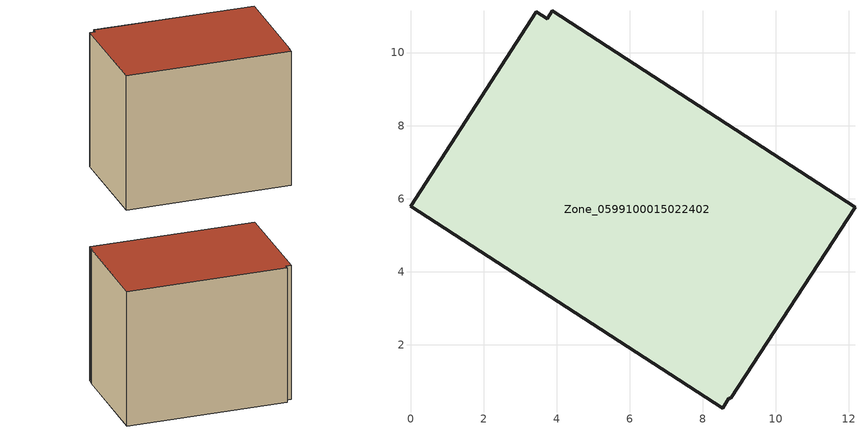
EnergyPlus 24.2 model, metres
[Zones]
Zone_0599100015022402
 floor ground (C_G): 8.55,0.26 0,5.8 3.44,11.11 3.74,10.93 3.88,11.15 12.17,5.77 8.78,0.53 8.71,0.53 z0.89
 wall outside (C_F): 0,5.8 8.55,0.26 8.71,0.53 8.78,0.53 12.17,5.77 3.88,11.15 3.74,10.93 3.44,11.11 0,5.8 z0.89:9.51
 roof outside (C_R): 8.71,0.53 8.78,0.53 12.17,5.77 3.88,11.15 3.74,10.93 3.44,11.11 0,5.8 8.55,0.26 z9.51
[BUILDING]
Pand.0599100015022402: North Axis=0; Terrain=City; Loads Convergence Tolerance Value=0.04; Temperature Convergence Tolerance Value=0.4; Solar Distribution=FullExterior; Maximum Number of Warmup Days=25; Minimum Number of Warmup Days=1
[Site:Location]
Rotterdam.The.Hague.AP_ZH_NLD Design_Conditions: Latitude=51.96; Longitude=4.45; Time Zone=1; Elevation=-4.5
[SITE:GROUNDTEMPERATURE:BUILDINGSURFACE]
18, 18, 18, 18, 18, 18, 18, 18, 18, 18, 18, 18
[MATERIAL] Thermal Absorptance=0.9; Solar Absorptance=0.7; Visible Absorptance=0.7
Name | Roughness | Thickness | Conductivity | Density | Specific Heat
G.TC.2006-2014 | MediumSmooth | 0.15 | 0.06 | 540 | 1210
F.TC.2006-2014 | Rough | 0.3 | 0.12 | 1920 | 840
R.TC.2006-2014 | MediumRough | 0.2 | 0.08 | 1500 | 1000
[CONSTRUCTION]
C_G: G.TC.2006-2014
C_F: F.TC.2006-2014
C_R: R.TC.2006-2014
[ZONE]
Zone_0599100015022402: Type=1; Multiplier=1; Ceiling Height=Autocalculate; Volume=Autocalculate; Floor Area=autocalculate; Part of Total Floor Area=Yes
[ZONEINFILTRATION:DESIGNFLOWRATE]
Infil_Zone_0599100015022402: Zone or ZoneList or Space or SpaceList=Zone_0599100015022402; Schedule=AlwaysOn; Design Flow Rate Calculation Method=Flow/Area; Flow Rate per Floor Area=0.0015; Constant Term Coefficient=1; Temperature Term Coefficient=0; Velocity Term Coefficient=0; Velocity Squared Term Coefficient=0
[HVACTEMPLATE:ZONE:IDEALLOADSAIRSYSTEM]
Zone_0599100015022402: Maximum Heating Supply Air Temperature=50; Minimum Cooling Supply Air Temperature=13; Maximum Heating Supply Air Humidity Ratio=0.0156; Minimum Cooling Supply Air Humidity Ratio=0.0077; Heating Limit=NoLimit; Cooling Limit=NoLimit; Dehumidification Control Type=ConstantSensibleHeatRatio; Cooling Sensible Heat Ratio=0.7; Dehumidification Setpoint=60; Humidification Control Type=None; Humidification Setpoint=30; Outdoor Air Method=None; Outdoor Air Flow Rate per Person=0.00944; Outdoor Air Flow Rate per Zone Floor Area=0; Outdoor Air Flow Rate per Zone=0; Demand Controlled Ventilation Type=None; Outdoor Air Economizer Type=NoEconomizer; Heat Recovery Type=None; Sensible Heat Recovery Effectiveness=0.7; Latent Heat Recovery Effectiveness=0.65
[ZONECONTROL:THERMOSTAT]
ThermostatControl_Zone_0599100015022402: Zone or ZoneList=Zone_0599100015022402; Control Type Schedule=DualSetpointControlType; Control 1=Thermostat_Zone_0599100015022402; Temperature Difference Between Cutout And Setpoint=0
[THERMOSTATSETPOINT:DUALSETPOINT]
Thermostat_Zone_0599100015022402: Heating Setpoint Temperature Schedule=HeatingSetpoint_Zone_0599100015022402; Cooling Setpoint Temperature Schedule=CoolingSetpoint_Zone_0599100015022402
[SCHEDULE:COMPACT]
HeatingSetpoint_Zone_0599100015022402: Through: 12/31, For: AllDays, Until: 24:00, 21
CoolingSetpoint_Zone_0599100015022402: Through: 12/31, For: AllDays, Until: 24:00, 24
DualSetpointControlType: Through: 12/31, For: AllDays, Until: 24:00, 4
AlwaysOn: Through: 12/31, For: AllDays, Until: 24:00, 1
